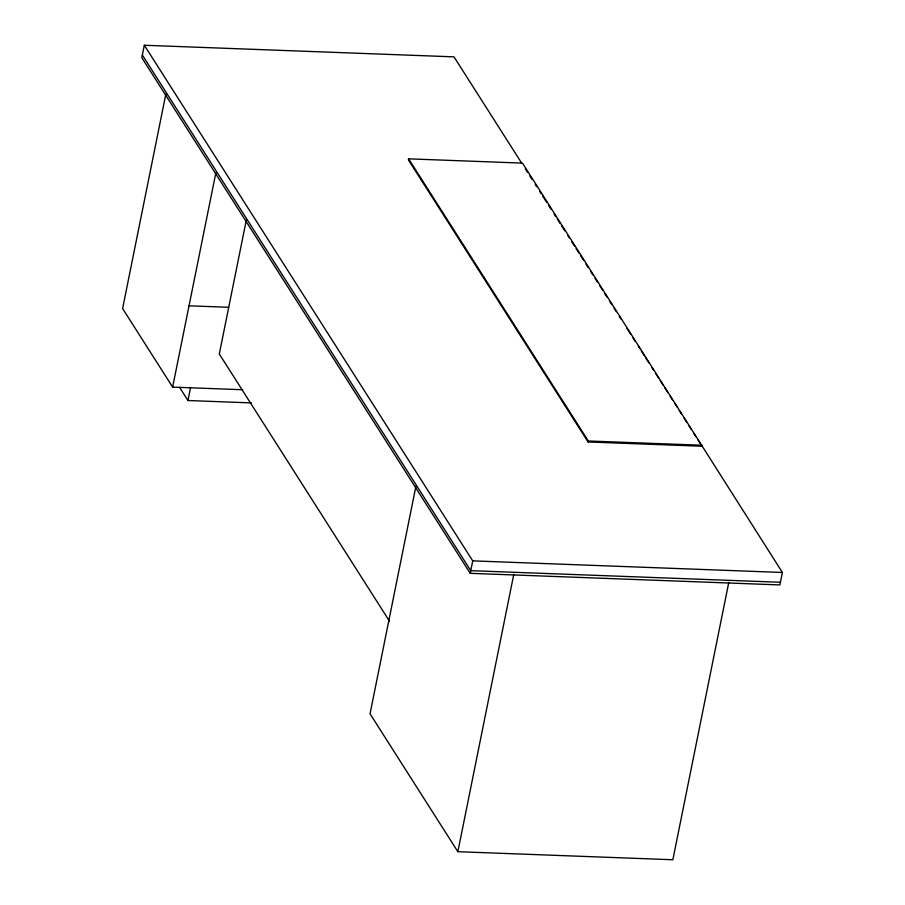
<?xml version="1.0" encoding="UTF-8"?>
<svg xmlns="http://www.w3.org/2000/svg" width="905" height="905" viewBox="0 0 905 905"><rect width="100%" height="100%" fill="white"/><g stroke="black" fill="none" stroke-linecap="round" stroke-linejoin="round"><path stroke-width="1.36" d="M521.495 162.832L453.993 56.857L144.325 45.25L141.814 57.716L470.215 573.318L779.884 584.924L782.395 572.469L522.49 163.115L408.574 158.839L408.381 159.823L588.08 441.968L701.997 446.233M165.83 94.188L122.605 308.548L172.64 387.114L242.687 389.738M172.64 387.114L215.854 172.81M251.386 402.906L187.957 400.519L190.525 387.793M246.33 220.017L219.304 354.002L389.444 621.124M415.938 486.177L370.043 713.807L457.862 851.696L672.856 859.75L728.774 582.447M470.215 573.318L472.727 560.862L144.325 45.25M457.862 851.696L513.78 574.392M588.08 441.968L588.284 440.984L408.574 158.839M189.043 305.811L228.727 307.293M588.284 440.984L702.201 445.249M472.727 560.862L782.395 572.469M780.427 582.266L470.747 570.659L142.345 55.047M525.285 168.794L527.604 172.425M529.832 175.932L532.151 179.563M535.149 184.269L536.699 186.713M539.697 191.419L541.213 193.794M542.729 196.181L546.563 202.188M548.803 205.707L551.111 209.327M554.109 214.044L555.659 216.476M557.141 218.806L560.206 223.614M561.688 225.945L564.754 230.764M567.763 235.47L569.302 237.902M571.553 241.431L574.618 246.239M576.1 248.57L579.166 253.377M580.648 255.719L583.714 260.516M585.965 264.056L588.261 267.665M590.513 271.195L592.809 274.803M595.06 278.344L597.357 281.953M599.619 285.482L602.673 290.279M604.925 293.82L607.221 297.428M609.472 300.969L611.769 304.566M614.02 308.107L616.316 311.705M619.337 316.445L620.864 318.854M626.916 328.357L630.728 334.33M632.991 337.882L635.276 341.468M638.297 346.219L639.824 348.617M641.328 350.982L644.371 355.756M645.876 358.12L648.919 362.905M651.951 367.645L653.467 370.043M655.74 373.607L658.783 378.381M660.288 380.745L663.331 385.519M664.836 387.894L667.879 392.657M670.153 396.232L672.426 399.806M674.7 403.37L676.974 406.945M679.248 410.519L681.522 414.094M683.807 417.658L686.838 422.42M689.112 425.995L691.386 429.57M693.66 433.133L695.934 436.719M698.208 440.283L700.493 443.857M179.643 387.453L187.957 400.519"/></g></svg>
